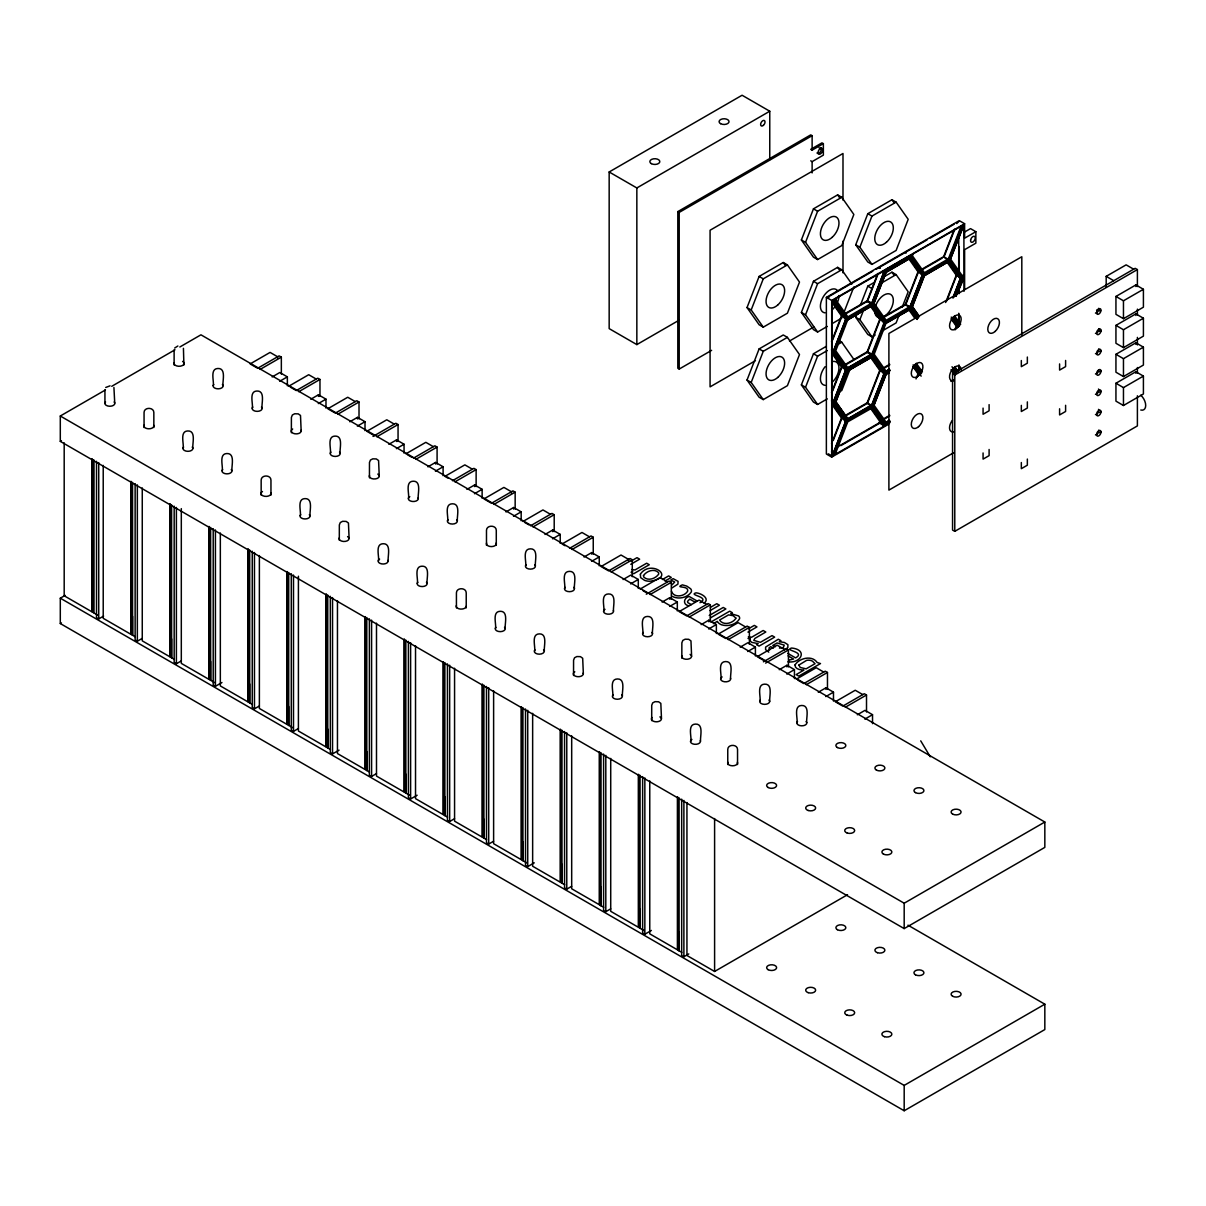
<?xml version="1.0" encoding="UTF-8"?>
<svg xmlns="http://www.w3.org/2000/svg" width="1206" height="1206" viewBox="0 0 1206 1206"><rect width="100%" height="100%" fill="white"/><g stroke="black" fill="none" stroke-linecap="round" stroke-linejoin="round"><path stroke-width="1.5" d="M93.721 459.923L93.721 612.829L97.731 615.15M132.554 616.326L132.554 635.245L132.554 482.325M171.599 638.863L171.599 657.798L171.599 504.877M210.628 661.401L210.628 680.335L210.628 527.414M249.672 683.938L249.672 702.872L249.672 549.951M288.716 706.475L288.716 725.409L288.716 572.488M327.746 729.012L327.746 747.946L327.746 595.025M366.79 751.564L366.79 770.483L366.79 617.562M405.834 774.101L405.834 793.02L405.834 640.1M444.863 796.638L444.863 815.558L444.863 662.637M483.908 819.175L483.908 838.095L483.908 685.174M522.937 841.713L522.937 860.632L522.937 707.711M561.981 864.25L561.981 883.184L561.981 730.263M601.025 886.787L601.025 905.721L601.025 752.8M640.054 909.324L640.054 928.258L640.054 775.337M679.099 931.861L679.099 950.795L679.099 797.875M174.674 348.037L177.87 345.986M747.027 307.575L759.117 276.445L783.267 262.501L787.412 264.898L799.503 282.083L787.412 313.198L763.262 327.158L759.117 324.746L747.027 307.575L751.187 309.972L763.262 327.158M751.187 309.972L763.262 278.842L787.412 264.898M747.027 380.041L759.117 348.911L783.267 334.966L787.412 337.363L799.503 354.549L787.412 385.664L763.262 399.608L759.117 397.211L747.027 380.041L751.187 382.438L763.262 399.608M801.387 239.964L813.462 208.834L837.612 194.89L841.773 197.287L853.848 214.472L841.773 245.602L817.608 259.546L813.462 257.149L801.387 239.964L805.533 242.361L817.608 259.546M751.187 382.438L763.262 351.308L787.412 337.363M805.533 242.361L817.608 211.231L841.773 197.287M827.271 326.434L817.608 332.012L813.462 329.6L801.387 312.429L813.462 281.3L837.612 267.355L841.773 269.752L851.828 284.073M817.608 332.012L805.533 314.826L817.608 283.696L841.773 269.752M828.884 297.4L829.291 296.329M827.271 398.885L817.608 404.462L813.462 402.065L801.387 384.895L813.462 353.765L826.336 346.318M855.732 244.818L867.807 213.688L891.958 199.744L896.118 202.141L908.193 219.326L896.118 250.456L871.953 264.4L867.807 262.004L855.732 244.818L859.878 247.215L871.953 264.4M835.743 299.736L836.316 298.259L883.289 271.32L883.862 272.149L871.878 303.053L847.893 316.892L835.743 299.736L836.482 298.349M817.608 404.462L805.533 387.292L817.608 356.162L827.271 350.584M859.878 247.215L871.953 216.085L896.118 202.141M831.537 341.569L841.471 315.972L832.034 302.525M832.698 339.896L841.969 316.002M843.778 312.867L853.848 286.938M832.276 351.413L833.632 350.629L845.632 319.726L833.467 302.585L832.11 303.369L833.467 302.585M834.07 351.383L846.657 318.957L834.055 301.048L832.11 302.178L832.11 352.514L834.07 351.383L831.477 349.891M847.743 319.846L835.758 350.735L847.908 367.89L871.893 354.051L883.877 323.148L871.727 305.992L847.743 319.846L871.727 305.992M875.179 334.997L871.953 336.866L867.807 334.469L855.732 317.284L857.074 313.816M860.421 305.178L867.807 286.154L874.244 282.43M831.537 392.568L841.487 366.956L832.034 353.524M871.953 336.866L859.878 319.68L863.24 311.027M866.586 302.389L877.742 273.506M832.698 390.91L841.969 367.001M868.305 299.148L877.576 275.239M833.467 401.538L845.451 370.649L833.632 401.643L832.11 402.337L833.632 401.643M834.07 402.397L846.657 369.956L834.07 352.046L832.11 353.177L832.11 403.528L834.07 402.397L831.477 400.905M847.155 369.338L872.33 354.805L884.918 322.364L872.33 304.455L847.155 318.987L834.567 351.428L847.155 369.338L847.743 367.8L871.893 354.051M847.908 418.904L835.758 401.749L847.743 370.845L871.893 357.097L847.908 370.951L835.924 401.839L847.908 418.904L871.893 405.05L883.877 374.161L871.727 357.006M874.018 303.143L886.003 272.255L909.987 258.401L886.169 272.345L874.018 303.143L886.169 320.299L910.153 306.46L922.138 275.556L909.987 258.401M850.486 368.041L841.773 390.518L838.547 392.387M831.552 443.582L841.487 417.985L832.034 404.538M845.12 364.529L867.144 351.82L879.732 319.364L870.295 305.932M905.887 253.26L906.46 251.783L927.082 239.873M833.376 440.205L841.984 418M879.566 321.128L867.642 351.866L871.516 354.097M833.482 452.536L845.466 421.648L833.482 404.583L832.11 405.382L833.648 404.688L845.647 421.738L833.648 452.642L832.11 453.335L833.648 452.642M834.085 453.396L846.672 420.969L834.07 403.06L832.11 404.191L832.11 454.541L834.085 453.396L831.492 451.903M883.32 426.638L836.512 453.667L834.582 453.441L847.17 421L872.33 406.467L884.918 424.391L883.32 426.638L883.727 425.055L871.742 408.005L883.727 425.055M959.795 227.15L960.383 227.979L948.383 258.868L924.414 272.722L912.264 255.566L912.836 254.074L960.835 226.366L961.408 227.18L948.821 259.637L923.645 274.169L911.058 256.26L912.836 254.074M871.908 408.095L847.758 421.844L835.773 452.747L836.512 453.667M870.174 356.569L874.184 354.247L886.003 323.253L909.987 309.414L917.148 319.454M913.002 254.18L912.264 255.566M899.465 314.269L896.118 322.906L881.616 331.288M902.148 307.349L908.193 291.792L896.118 274.606L891.958 272.209L883.908 276.852M845.12 415.542L867.144 402.819L879.732 370.378L870.295 356.946M883.38 316.937L905.405 304.229L917.992 271.802L908.54 258.355M867.642 402.864L880.229 370.423M905.902 304.274L918.49 271.817M847.743 418.799L871.727 404.96L883.877 374.161M872.33 355.453L847.155 370.001L834.567 402.442L847.155 420.351L872.33 405.819L884.918 373.363L872.33 355.453L867.144 352.469L845.12 365.192M910.575 307.213L923.163 274.787L910.575 256.878L885.4 271.395L872.812 303.837L885.4 321.746L910.575 307.213L905.405 304.229M889.365 420.472L886.169 422.311L874.018 405.171L886.003 374.267L889.199 372.413M919.258 316.515L912.279 306.565L924.263 275.661L948.233 261.823L924.429 275.767L912.445 306.656L919.424 316.605M889.365 372.518L886.169 374.357L874.018 405.171M921.61 269.36L943.65 256.637L954.248 229.321M837.914 446.687L879.174 422.869L879.747 421.391L870.31 407.945M880.244 421.422L879.837 422.492L883.712 424.723M944.132 256.682L954.745 229.366M963.88 227.286L963.88 226.08L961.906 227.225L949.318 259.667L961.906 277.576L963.88 276.445L963.88 275.239L962.509 276.038L950.509 258.989L962.509 228.085L963.88 227.286L964.046 291.294M964.046 227.376L962.674 228.175L950.509 258.989M916.017 378.925L918.007 373.8L912.746 366.338M945.64 302.525L956.237 275.209L946.8 261.762M917.178 377.252L918.505 373.83M946.8 300.852L956.735 275.239M952.906 297.761L960.232 278.872L953.072 297.852M954.142 296.978L961.423 278.209L948.821 260.285L923.66 274.817L911.073 307.259L918.414 317.706M955.288 295.304L961.921 278.224L963.88 277.094L955.861 296.254M956.026 296.344L963.88 278.3M954.926 329.615L956.252 326.208L951.006 318.746M955.423 329.645L956.75 326.223M105.736 387.458L110.063 385.83M704.168 603.211C710.394 598.206 700.822 593.171 696.058 592.839C687.631 595.236 710.771 596.759 699.993 602.699M672.089 584.835L674.727 582.001L670.762 580.026L673.129 578.654L678.074 581.352L677.923 584.141L671.621 588.121M179.845 346.996L200.95 334.816L1044.833 822.025L1044.833 847.381L904.183 928.59L60.3 441.381L60.3 416.01L105.45 389.945M111.736 386.312L174.976 349.8M60.3 441.381L61.431 440.733M260.149 369.398L281.345 357.157L281.345 374.116M678.978 320.268L636.843 344.599L609.166 328.62L609.166 171.976L742.082 95.244L769.76 111.223L769.76 159.705M272.164 376.935L279.822 372.503L287.36 376.86L287.36 385.799M279.686 381.277L287.36 376.86M288.762 386.221L308.706 374.719L316.228 379.061M609.166 171.976L636.843 187.955L769.76 111.223M298.771 391.694L319.967 379.453L319.967 396.412M310.786 399.231L318.444 394.799L325.982 399.156L325.982 408.11M318.309 403.573L325.982 399.156M711.615 350.343L679.204 369.051L677.817 368.252L677.817 211.608L810.733 134.876L812.12 135.675L812.12 150.147L823.366 143.65L823.366 155.122L812.12 161.619L810.733 160.82M677.817 211.608L679.204 212.407L812.12 135.675M337.816 414.231L359.011 402.005L359.011 418.949M349.815 421.768L357.489 417.351L365.011 421.693L365.011 430.648M357.353 426.125L365.011 421.693M907.982 925.183L1044.833 1004.191L1044.833 1029.562L904.183 1110.756L60.3 623.547L60.3 598.191L65.169 595.372M373.001 436.436L395.839 423.261L398.055 424.542L398.055 441.486M376.845 436.768L398.055 424.542M60.3 623.547L61.431 622.899M388.86 444.305L396.533 439.889L404.055 444.23L404.055 453.185M96.51 461.325L96.51 617.638L98.726 618.919L103.61 616.085M396.382 448.662L404.055 444.23M405.879 453.833L425.824 442.331L433.346 446.672M413.417 458.19L434.869 445.798L437.085 447.079L437.085 464.024M415.889 459.32L437.085 447.079M427.904 466.843L435.562 462.426L443.099 466.767L443.099 475.722M135.132 483.621L135.132 639.934L137.348 641.215L142.233 638.396M435.426 471.199L443.099 466.767M452.446 480.727L473.913 468.335L476.129 469.616L476.129 486.561M454.933 481.857L476.129 469.616M466.933 489.38L474.606 484.963L482.129 489.304L482.129 498.259M174.177 506.158L174.177 662.471L176.393 663.752L181.277 660.933M474.471 493.736L482.129 489.304M888.641 424.226L831.703 457.104L826.366 454.014L826.366 297.369L959.267 220.638L964.619 223.713L964.619 238.185L975.865 231.703L975.865 243.175L964.619 249.657L964.619 289.169M829.939 295.952L872.797 271.214M875.963 269.375L879.144 267.551L880.139 268.124M879.807 267.174L905.796 252.16M930.263 238.034L954.067 224.286M958.71 221.618L956.72 223.577M826.366 297.369L831.703 300.46L964.619 223.713M836.316 298.259L834.552 300.43L847.14 318.339L872.33 303.791L884.903 271.365L884.33 270.536L883.124 271.229L883.862 272.149L871.878 303.053M964.091 232.321L970.513 228.612L975.865 231.703M493.963 504.394L515.158 492.154L515.158 509.098M881.616 282.973L896.118 274.606M755.453 360.669L710.078 386.87L710.078 230.24L842.994 153.494L842.994 200.121M789.493 341.027L813.809 326.977M845.105 313.53L867.144 300.807L871.034 303.053M845.12 314.178L867.144 301.455L869.737 302.962M923.208 269.104L942.082 258.19M505.977 511.932L513.635 507.5L521.173 511.841L521.173 520.796M832.11 323.645L841.773 318.052M213.206 528.695L213.206 685.008L215.422 686.289L221.949 682.521M513.5 516.274L521.173 511.841M522.997 521.459L542.941 509.942L550.464 514.299M884.948 316.696L905.405 304.877L909.294 307.123M836.934 345.006L841.773 342.218L853.848 359.403M530.534 525.801L551.986 513.409L554.202 514.691L554.202 531.635M533.007 526.932L554.202 514.691M833.467 353.584L832.11 354.368L833.632 353.69L845.632 370.739M910.153 309.505L886.003 323.253M545.006 534.469L552.68 530.037L560.217 534.379L560.217 543.333M252.25 551.232L252.25 707.545L254.466 708.827L259.35 706.007M552.544 538.811L560.217 534.379M569.564 548.338L591.03 535.946L593.246 537.228L593.246 554.187M881.797 368.855L889.666 364.318M883.38 368.599L889.666 364.966M572.051 549.469L593.246 537.228M889.199 369.368L886.003 371.207L889.365 369.458M890.118 370.031L885.4 372.76L872.812 354.85L885.4 322.409L910.575 307.862L917.932 318.309M890.118 370.679L885.4 373.408L872.812 405.849L885.4 423.758L890.134 421.045M584.051 557.006L591.724 552.574L599.246 556.931L599.246 565.87M291.294 573.77L291.294 730.097L293.495 731.364L298.395 728.545M591.588 561.348L599.246 556.931M846.702 415.286L867.159 403.467L871.034 405.729M1106.188 287.103L1106.188 276.355L1126.133 264.853L1133.655 269.194M1137.394 395.779L1137.394 425.914L954.775 531.349L952.559 530.067L952.559 373.754L1135.178 268.32L1137.394 269.586L1137.394 286.546M611.08 572.006L632.276 559.765L632.276 576.724M631.251 561.001L637.024 557.654L639.647 559.177L630.783 564.302M952.559 373.754L954.775 375.036L1137.394 269.586M883.38 418.964L889.681 415.316M884.963 418.693L889.681 415.964M950.931 381.443L954.097 379.604M840.944 445.587L879.852 423.125M889.199 420.381L886.169 422.311M890.134 421.693L885.008 425.477L889.877 422.658M632.803 571.222L631.07 572.217L633.693 573.724L649.28 564.74L646.657 563.217L635.019 569.941L631.627 569.549M832.276 456.109L834.25 454.149L832.276 456.109L828.266 453.803M623.095 579.543L630.753 575.111L638.291 579.468L638.291 588.407M1115.942 296.45L1135.871 284.933L1143.409 289.289L1143.409 307.183L1123.464 318.701L1115.942 314.344L1115.942 296.45L1123.464 300.791L1143.409 289.289M1096.586 310.213L1098.787 308.947M330.323 596.307L330.323 752.634L332.539 753.901L339.067 750.147M630.617 583.885L638.291 579.468M640.115 589.071L660.044 577.553L667.581 581.91M662.411 579.513L668.652 575.91L671.275 577.433L665.034 581.021M646.28 594.211L669.104 581.036L671.32 582.302L671.32 599.261M1115.942 325.379L1135.871 313.877L1143.409 318.218L1143.409 336.127L1123.464 347.63L1115.942 343.288L1115.942 325.379L1123.464 329.735L1143.409 318.218M650.124 594.543L671.32 582.302M662.124 602.08L669.797 597.648L677.32 602.005L677.32 610.96M369.368 618.844L369.368 775.172L371.584 776.453L376.468 773.619M669.662 606.422L677.32 602.005M1115.942 354.308L1135.871 342.805L1143.409 347.147L1143.409 365.056L1123.464 376.558L1115.942 372.217L1115.942 354.308L1123.464 358.664L1143.409 347.147M953.735 452.687L888.897 490.118L888.897 333.474L1021.814 256.742L1021.814 335.057M689.154 617.08L710.349 604.854L710.349 621.799M710.455 607.357L716.786 603.709L719.409 605.216L710.048 610.613M709.234 615.542L723.253 607.447L725.876 608.955L710.289 617.954M1115.942 383.252L1135.871 371.734L1143.409 376.091L1143.409 393.985L1123.464 405.502L1115.942 401.146L1115.942 383.252L1123.464 387.593L1143.409 376.091M701.168 624.618L708.827 620.186L716.364 624.542L716.364 633.497M711.118 621.919L729.72 611.171L732.344 612.693L730.761 613.613L738.539 615.919A7.07 4.085 0 0 1 739.549 618.753C736.233 624.678 727.896 626.773 721.64 624.829A10.01 5.774 0 0 1 717.389 621.331L713.334 623.668M408.397 641.381L408.397 797.709L410.613 798.99L417.14 795.221M708.691 628.974L716.364 624.542M728.198 639.617L749.393 627.391L749.393 644.336M748.474 628.763L754.338 625.386L756.961 626.909L747.946 632.11M740.213 647.155L747.871 642.738L755.408 647.079L755.408 656.034M447.441 663.933L447.441 820.246L449.657 821.527L454.541 818.693M747.735 651.511L755.408 647.079M763.398 661.823L786.222 648.647L788.438 649.928L788.438 666.873M765.599 663.104L788.438 649.928M779.242 669.692L786.915 665.275L794.437 669.616L794.437 678.571M486.485 686.47L486.485 842.783L488.701 844.064L493.586 841.245M786.779 674.048L794.437 669.616M796.277 679.219L816.206 667.717L823.728 672.059M806.271 684.707L827.467 672.466L827.467 689.41M818.286 692.229L825.944 687.812L833.482 692.154L833.482 701.108M525.515 709.007L525.515 865.32L527.731 866.601L534.258 862.833M825.808 696.586L833.482 692.154M845.316 707.244L866.511 695.003L866.511 711.947M857.315 714.781L864.988 710.349L872.526 714.691L872.526 723.645M564.559 731.545L564.559 887.857L566.775 889.139L571.659 886.32M864.853 719.123L872.526 714.691M603.603 754.082L603.603 910.394L605.804 911.676L610.703 908.857M642.632 776.619L642.632 932.931L644.848 934.213L651.376 930.459M681.676 799.156L681.676 955.484L683.892 956.75L688.777 953.931M686.938 802.563L686.938 955.484L714.6 971.463L847.517 894.716M60.3 416.01L904.183 903.219L1044.833 822.025M60.3 598.191L904.183 1085.4L1044.833 1004.191M784.548 649.778L787.835 647.652L787.91 644.682L784.428 642.481L779.287 641.713L780.945 640.748L778.337 639.24L765.614 647.064L765.599 649.627L768.75 652.145M820.397 148.564L821 148.308A3.286 1.899 -60 0 1 822.688 150.388A3.286 1.899 -60 0 1 820.186 154.051A3.286 1.899 -60 0 1 818.06 152.589L818.15 151.85A3.286 1.899 -60 0 1 820.397 148.564L819.01 147.765M1099.465 310.952L1100.596 310.741M1099.465 331.258L1100.596 331.032M1099.465 351.549L1100.596 351.338M1099.465 371.855L1100.596 371.644M1099.465 392.161L1100.596 391.935M1099.465 412.452L1100.596 412.241M1099.465 432.758L1100.596 432.547M789.191 660.089L793.563 659.034L788.076 655.868M748.022 638.471L750.358 638.471L749.921 640.612L751.745 642.376L758.167 643.597L756.448 644.592L759.071 646.115L774.659 637.115L772.036 635.607L760.398 642.316L753.78 640.371L754.896 638.411L765.81 632.004L763.187 630.497L751.64 637.22L748.293 636.934M1100.731 330.384L1098.787 329.193L1101.003 330.519A3.121 1.809 -60 0 1 1099.088 334.168A3.121 1.809 -60 0 1 1096.661 333.7L1096.586 333.203A3.121 1.809 -60 0 1 1098.5 329.434A3.121 1.809 -60 0 1 1100.927 329.901L1098.892 329.298M787.94 661.823C800.965 663.707 808.201 649.687 791.649 648.029C783.207 650.426 806.362 651.933 795.583 657.888L787.865 653.426M779.453 648.104L783.342 647.547L784.202 645.12L777.101 642.964L772.775 645.466L775.383 646.687M691.355 604.658L687.797 602.608L687.51 601.417L689.742 599.096L695.244 602.276M671.923 596.216C678.119 599.668 687.073 597.98 691.189 592.146A8.532 4.93 0 0 0 690.661 588.799L686.742 586.086L682.385 584.865C674.832 588 686.32 585.89 687.495 589.463L687.752 590.955C684.797 596.653 673.551 598.297 671.456 591.166M688.626 605.774C682.43 604.598 683.757 597.648 689.199 596.457L696.902 600.92M773.483 648.014L770.694 646.672L768.976 647.984L769.684 649.883M1098.53 330.338L1100.792 331.514M918.007 373.8L919.032 374.403M1106.188 276.355L1113.726 280.697M823.366 143.65L821.979 142.851L810.733 149.348L812.12 150.147M943.65 256.637L948.821 259.637M867.807 213.688L871.953 216.085M960.006 274.199L963.88 276.445M960.006 274.847L963.88 277.094M956.237 275.209L960.127 277.455M813.462 208.834L817.608 211.231M917.992 271.802L921.866 274.033M922.138 275.556L910.153 306.46M867.807 286.154L871.953 288.551M867.642 300.852L871.516 303.098M880.229 318.761L882.822 320.253M813.462 281.3L817.608 283.696M879.732 319.364L884.918 322.364M855.732 317.284L859.878 319.68M841.471 315.972L846.657 318.957M845.632 319.726L833.632 350.629M759.117 276.445L763.262 278.842M874.184 354.247L886.169 371.312M801.387 312.429L805.533 314.826M867.144 351.82L872.33 354.805L871.727 353.946M838.999 340.62L841.773 342.218M882.822 371.267L880.229 369.775L871.832 357.835M879.732 370.378L883.621 372.624M841.487 366.956L845.361 369.202M813.462 353.765L817.608 356.162M867.144 402.819L872.33 405.819M759.117 348.911L763.262 351.308M880.229 420.773L882.822 422.266M879.747 421.391L884.918 424.391M879.174 422.869L884.345 425.854M801.387 384.895L805.533 387.292M841.487 417.985L845.376 420.216M831.989 451.949L834.582 453.441M281.345 357.157L279.129 355.876L257.677 368.267L250.139 363.926L270.084 352.408L277.606 356.765L277.606 358.363M319.967 379.453L317.751 378.187L296.299 390.563L290.269 387.096M359.011 402.005L356.795 400.724L335.343 413.115L327.806 408.759L347.735 397.256L355.273 401.598M515.158 492.154L512.942 490.872L491.49 503.264L483.968 498.922L503.897 487.405L511.419 491.747L511.419 493.36M632.276 559.765L630.06 558.484L608.608 570.875L601.07 566.534L621.015 555.016L628.537 559.373L628.537 560.971M710.349 604.854L708.148 603.573L686.681 615.949L679.159 611.608L699.088 600.106L706.626 604.447M749.393 627.391L747.177 626.11L725.726 638.502L718.188 634.145L738.132 622.643L745.655 626.984M827.467 672.466L825.251 671.184L803.799 683.576L797.769 680.094M866.511 695.003L864.295 693.721L842.843 706.113L835.306 701.756L855.235 690.254L862.772 694.596M394.317 424.135L386.779 419.794L366.85 431.296L374.373 435.652M472.39 469.209L464.853 464.868L444.924 476.37L447.939 478.119M589.508 536.836L581.97 532.479L562.041 543.996L565.056 545.73M784.699 649.521L777.161 645.18L757.232 656.682L764.755 661.039M407.387 454.707L411.909 457.315M524.504 522.319L529.027 524.927M643.13 590.804L646.145 592.553M135.223 636.798L131.168 634.446L131.168 481.541M174.267 659.335L170.212 656.999L170.212 504.078M214.638 682.641L209.256 679.536L209.256 526.615M252.34 704.41L248.285 702.073L248.285 549.152M292.726 727.715L287.329 724.61L287.329 571.689M330.429 749.484L326.374 747.147L326.374 594.226M369.458 772.021L365.403 769.684L365.403 616.779M409.829 795.342L404.447 792.221L404.447 639.316M447.532 817.11L443.476 814.759L443.476 661.853M486.576 839.647L482.521 837.296L482.521 684.39M526.947 862.953L521.565 859.833L521.565 706.927M564.649 884.722L560.594 882.385L560.594 729.464M603.693 907.259L599.638 904.922L599.638 752.001M644.064 930.565L638.683 927.459L638.683 774.538M681.767 952.333L677.712 949.996L677.712 797.076M944.946 258.039L947.539 259.546M948.233 261.823L960.398 278.978M951.474 267.129L955.68 273.099M891.958 199.744L893.978 202.608M954.519 315.671L960.685 324.293M953.524 316.635L959.81 325.59M953.042 317.253L959.328 326.208M951.233 317.088L958.393 327.143M910.078 259.23L912.173 262.215M915.324 266.692L918.475 271.169M952.544 319.62L955.695 324.097M837.612 194.89L839.632 197.754M891.958 272.209L893.978 275.074M957.7 371.011L954.7 366.745L958.529 372.337M953.539 367.634L956.675 372.111M952.001 366.76L956.192 372.729M952.408 369.609L955.408 373.875M909.987 309.414L916.982 319.364M952.243 369.518L955.242 373.785M909.038 308.751L911.148 311.736M952.559 370.619L954.655 373.604M879.144 267.551L879.732 268.38M908.555 309.354L914.841 318.309M951.021 369.745L954.172 374.222M916.274 363.262L922.424 371.885M915.264 364.227L921.565 373.182M914.781 364.845L921.082 373.8M913.153 364.785L921.143 376.151M871.832 306.821L876.038 312.791M915.339 368.704L918.49 373.182M837.612 267.355L839.632 270.219M834.612 304.907L840.914 313.861M783.267 262.501L785.272 265.365M834.627 355.906L839.873 363.368M871.832 408.834L877.079 416.296M832.532 403.92L839.873 414.367M920.721 740.846L930.263 756.78M113.922 387.458L114.736 403.075M183.433 348.323L183.9 365.011M1137.394 309.143L1137.394 314.796M1137.394 337.394L1137.394 344.931M1137.394 367.529L1137.394 373.182M1135.871 284.933L1135.871 286.531M1135.871 313.877L1135.871 315.475M1135.871 342.805L1135.871 344.403M1135.871 371.734L1135.871 373.332M1123.464 300.791L1123.464 318.701M1123.464 329.735L1123.464 347.63M1123.464 358.664L1123.464 376.558M1123.464 387.593L1123.464 405.502M1098.787 369.805L1098.787 369.85A3.121 1.809 -60 0 1 1095.47 373.966M1065.607 360.458L1065.607 366.609L1059.592 370.091L1059.592 363.926M1065.607 405.306L1065.607 411.457L1059.592 414.939L1059.592 408.789M1027.346 357.036L1027.346 363.187L1021.331 366.669L1021.331 360.519M1027.346 401.884L1027.346 408.05L1021.331 411.517L1021.331 405.367M1027.346 459.049L1027.346 465.199L1021.331 468.682L1021.331 462.531M989.101 404.628L989.101 410.779L983.071 414.261L983.071 408.11M989.101 449.476L989.101 455.642L983.071 459.109L983.071 452.959M959.267 246.582L959.267 271.033M959.267 289.847L959.267 293.601M959.267 314.299L959.267 321.821M959.267 365.267L959.267 370.423M958.71 236.15L958.71 271.591M958.71 287.164L958.71 292.757M958.71 313.274L958.71 322.59M958.71 365.147L958.71 370.302M954.775 375.036L954.775 531.349M904.183 903.219L904.183 928.59M904.183 1085.4L904.183 1110.756M842.994 241.14L842.994 272.842M831.703 300.46L831.703 457.104M825.944 687.812L825.944 689.41M812.12 161.619L812.12 172.91M806.724 722.711C805.97 718.535 810.281 705.088 801.598 705.48C793.277 705.706 798.055 718.595 796.925 722.711M786.915 665.275L786.915 666.873M769.775 701.379C769.021 697.189 773.317 683.757 764.649 684.149C756.328 684.36 761.107 697.264 759.976 701.379M737.544 764.529L737.544 749.499C737.544 744.012 727.761 743.996 727.761 749.499L727.761 764.529M730.655 678.797C729.901 674.606 734.213 661.174 725.53 661.566C717.208 661.793 722.002 674.682 720.871 678.797M714.6 818.542L714.6 971.463M708.827 620.186L708.827 621.783M700.596 741.313C699.842 737.122 704.153 723.69 695.47 724.082C687.149 724.309 691.927 737.198 690.812 741.313M691.611 656.26L690.963 640.899L688.716 639.301L685.159 639.195L682.822 640.401L681.857 642.843L681.827 658.144M683.892 800.437L683.892 956.75M679.204 212.407L679.204 369.051M677.44 796.925L677.44 949.831L649.763 933.851L649.763 780.945M669.797 597.648L669.797 599.246M661.491 718.731L660.828 703.369L658.582 701.771L655.024 701.666L652.687 702.887L651.722 705.314L651.692 720.615M652.506 633.678C651.753 629.487 656.064 616.055 647.381 616.447C639.059 616.673 643.853 629.562 642.723 633.678M644.848 777.9L644.848 934.213M638.396 774.388L638.396 927.293L610.718 911.314L610.718 758.408M636.843 187.955L636.843 344.599M622.447 696.194C621.693 692.018 626.004 678.571 617.321 678.963C609 679.189 613.779 692.078 612.663 696.194M613.537 611.186C612.784 606.995 617.095 593.563 608.412 593.955C600.106 594.166 604.884 607.07 603.754 611.186M605.804 755.363L605.804 911.676M599.367 751.851L599.367 904.756L571.689 888.777L571.689 735.871M591.724 552.574L591.724 554.172M583.342 673.611L582.679 658.25L580.433 656.652L576.875 656.546L574.538 657.767L573.574 660.195L573.543 675.496M574.433 588.603C573.679 584.413 577.991 570.981 569.307 571.373C560.986 571.584 565.765 584.488 564.649 588.603M566.775 732.826L566.775 889.139M560.323 729.298L560.323 882.219L532.645 866.24L532.645 713.334M552.68 530.037L552.68 531.635M544.373 651.119C543.62 646.929 547.931 633.497 539.248 633.889C530.926 634.1 535.705 647.004 534.575 651.119M535.389 566.066C534.635 561.875 538.946 548.444 530.263 548.836C521.957 549.047 526.736 561.951 525.605 566.066M527.731 710.289L527.731 866.601M521.278 706.761L521.278 859.682L493.616 843.703L493.616 690.797M513.635 507.5L513.635 509.098M505.254 628.537C504.5 624.346 508.811 610.914 500.128 611.306C491.822 611.532 496.601 624.422 495.47 628.537M496.284 545.368L496.284 530.339C496.284 524.836 486.485 524.836 486.485 530.339L486.485 545.368M488.701 687.752L488.701 844.064M482.249 684.224L482.249 837.145L454.572 821.165L454.572 668.245M474.606 484.963L474.606 486.561M466.225 607.884L466.225 592.855C466.225 587.352 456.426 587.352 456.426 592.855L456.426 607.884M457.391 521.022C456.637 516.846 460.948 503.399 452.265 503.791C443.944 504.018 448.722 516.907 447.592 521.022M449.657 665.199L449.657 821.527M443.205 661.687L443.205 814.608L415.527 798.628L415.527 645.707M435.562 462.426L435.562 464.024M427.105 583.418C426.351 579.227 430.663 565.795 421.979 566.187C413.673 566.413 418.452 579.302 417.321 583.418M418.271 498.455C417.517 494.264 421.829 480.817 413.145 481.209C404.839 481.435 409.618 494.324 408.487 498.455M410.613 642.662L410.613 798.99M404.161 639.15L404.161 792.071L376.498 776.091L376.498 623.17M396.533 439.889L396.533 441.486M388.211 560.971C387.458 556.78 391.769 543.333 383.086 543.725C374.78 543.951 379.558 556.855 378.428 560.971M379.242 475.903L378.578 460.541L376.332 458.943L372.775 458.838L370.438 460.059L369.473 462.486L369.443 477.787M371.584 620.125L371.584 776.453M365.132 616.613L365.132 769.518L337.454 753.554L337.454 600.633M357.489 417.351L357.489 418.949M349.107 538.389L348.444 523.027L346.197 521.429L342.64 521.309L340.303 522.53L339.338 524.957L339.308 540.258M340.122 453.335C339.368 449.145 343.68 435.698 334.997 436.09C326.69 436.316 331.469 449.22 330.338 453.335M332.539 597.588L332.539 753.901M326.087 594.076L326.087 746.981L298.41 731.017L298.41 576.227M318.444 394.799L318.444 396.397M310.063 515.851C309.309 511.661 313.62 498.214 304.937 498.606C296.631 498.832 301.41 511.736 300.279 515.851M301.153 430.828L300.505 415.467L298.259 413.869L294.701 413.764L292.365 414.985L291.4 417.412L291.37 432.713M293.495 575.051L293.495 731.364M287.058 571.538L287.058 724.444L259.38 708.465L259.38 555.559M270.958 495.138L270.958 480.124C270.958 474.621 261.159 474.621 261.159 480.124L261.159 495.138M262.049 408.246C261.295 404.07 265.606 390.623 256.923 391.015C248.602 391.241 253.396 404.131 252.265 408.246M254.466 552.514L254.466 708.827M248.014 549.001L248.014 701.907L220.336 685.928L220.336 533.022M231.989 470.762C231.235 466.586 235.547 453.139 226.864 453.531C218.542 453.757 223.321 466.647 222.206 470.762M223.004 385.709C222.266 381.533 226.562 368.086 217.894 368.478C209.573 368.704 214.351 381.593 213.221 385.709M215.422 529.977L215.422 686.289M208.97 526.449L208.97 679.37L181.307 663.39L181.307 508.615M192.885 448.195C192.131 444.004 196.442 430.557 187.759 430.949C179.438 431.175 184.217 444.064 183.086 448.195M176.393 507.44L176.393 663.752M174.116 349.981L174.116 365.011M169.94 503.912L169.94 656.833L142.263 640.853L142.263 487.948M153.84 427.527L153.84 412.497C153.84 407.01 144.042 406.995 144.057 412.497L144.057 427.527M137.348 484.902L137.348 641.215M130.896 481.375L130.896 634.296L103.219 618.316L103.219 465.395M104.937 389.915L104.937 403.075M98.726 462.591L98.726 618.919M93.525 459.788L93.525 612.708L92.138 611.909L92.138 459.004M91.852 458.838L91.852 611.759L64.189 595.779L64.189 442.858M953.84 380.779A8.216 4.749 -60 0 1 949.619 375.563A8.216 4.749 -60 0 1 955.861 366.443A8.216 4.749 -60 0 1 961.167 370.076M953.84 431.793A8.216 4.749 -60 0 1 949.589 428.643A8.216 4.749 -60 0 1 952.438 420.306M1098.711 308.329A3.121 1.809 -60 0 1 1097.927 311.465A3.121 1.809 -60 0 1 1095.47 313.063M1098.711 328.635A3.121 1.809 -60 0 1 1097.927 331.771A3.121 1.809 -60 0 1 1095.47 333.369M1098.711 348.926A3.121 1.809 -60 0 1 1097.927 352.077A3.121 1.809 -60 0 1 1095.47 353.675M1098.711 430.135A3.121 1.809 -60 0 1 1097.927 433.271A3.121 1.809 -60 0 1 1095.47 434.884M1098.5 389.041A3.121 1.809 -60 0 1 1098.138 392.327A3.121 1.809 -60 0 1 1095.47 394.272M1098.5 409.347A3.121 1.809 -60 0 1 1098.138 412.633A3.121 1.809 -60 0 1 1095.47 414.578M1140.77 395.191A9.392 5.427 60 0 1 1145.7 405.457A9.392 5.427 60 0 1 1140.77 410.025M875.993 305.012A13.13 7.583 -60 0 1 892.078 295.726A13.13 7.583 -60 0 1 884.043 316.454M879.4 317.691A13.13 7.583 -60 0 1 874.757 311.088M832.095 361.604A13.13 7.583 -60 0 1 838.969 367.981A13.13 7.583 -60 0 1 832.095 382.317M825.055 385.302A13.13 7.583 -60 0 1 825.055 366.745M825.055 312.836A13.13 7.583 -60 0 1 823.125 297.083A13.13 7.583 -60 0 1 837.733 290.872M838.969 295.515A13.13 7.583 -60 0 1 837.733 301.59M834.326 307.485A13.13 7.583 -60 0 1 832.095 309.852M820.653 147.599A3.286 1.899 -60 0 1 820.427 151.76A3.286 1.899 -60 0 1 816.99 152.966M114.148 401.945A4.975 2.864 0 0 1 109.836 406.256A4.975 2.864 0 0 1 105.54 401.945M182.588 361.378A4.975 2.864 0 0 1 180.372 366.187A4.975 2.864 0 0 1 174.282 362.674M153.69 425.175A4.975 2.864 0 0 1 148.881 428.793A4.975 2.864 0 0 1 144.072 425.175M222.417 384.518A4.975 2.864 0 0 1 218.12 388.829A4.975 2.864 0 0 1 213.809 384.518M192.221 447.034A4.975 2.864 0 0 1 187.925 451.33A4.975 2.864 0 0 1 183.614 447.034M261.461 407.055A4.975 2.864 0 0 1 257.149 411.367A4.975 2.864 0 0 1 252.853 407.055M231.266 469.571A4.975 2.864 0 0 1 226.954 473.868A4.975 2.864 0 0 1 222.658 469.571M301.003 430.286A4.975 2.864 0 0 1 294.912 433.798A4.975 2.864 0 0 1 292.681 429.004M270.807 492.802A4.975 2.864 0 0 1 264.717 496.314A4.975 2.864 0 0 1 262.486 491.505M339.534 452.129A4.975 2.864 0 0 1 335.238 456.441A4.975 2.864 0 0 1 330.926 452.129M309.339 514.645A4.975 2.864 0 0 1 305.043 518.957A4.975 2.864 0 0 1 300.731 514.645M377.795 474.079A4.975 2.864 0 0 1 375.563 478.888A4.975 2.864 0 0 1 369.473 475.36M387.91 560.413A4.975 2.864 0 0 1 381.82 563.926A4.975 2.864 0 0 1 379.604 559.132M456.652 519.756A4.975 2.864 0 0 1 452.356 524.052A4.975 2.864 0 0 1 448.044 519.756M347.584 536.595A4.975 2.864 0 0 1 345.368 541.388A4.975 2.864 0 0 1 339.278 537.876M418.12 497.897A4.975 2.864 0 0 1 412.03 501.425A4.975 2.864 0 0 1 409.799 496.616M426.457 582.257A4.975 2.864 0 0 1 422.145 586.568A4.975 2.864 0 0 1 417.849 582.257M496.194 542.986A4.975 2.864 0 0 1 491.385 546.589A4.975 2.864 0 0 1 486.591 542.986M466.164 606.241A4.975 2.864 0 0 1 460.541 609.075A4.975 2.864 0 0 1 456.381 605.487M534.725 564.83A4.975 2.864 0 0 1 530.429 569.126A4.975 2.864 0 0 1 526.118 564.83M504.53 627.331A4.975 2.864 0 0 1 500.234 631.643A4.975 2.864 0 0 1 495.922 627.331M573.77 587.367A4.975 2.864 0 0 1 569.458 591.679A4.975 2.864 0 0 1 565.162 587.367M543.574 649.883A4.975 2.864 0 0 1 539.263 654.18A4.975 2.864 0 0 1 534.967 649.883M613.311 610.598A4.975 2.864 0 0 1 607.221 614.11A4.975 2.864 0 0 1 604.99 609.316M583.116 673.114A4.975 2.864 0 0 1 577.026 676.626A4.975 2.864 0 0 1 574.795 671.817M651.843 632.441A4.975 2.864 0 0 1 647.547 636.753A4.975 2.864 0 0 1 643.235 632.441M621.648 694.957A4.975 2.864 0 0 1 617.351 699.254A4.975 2.864 0 0 1 613.04 694.957M690.103 654.391A4.975 2.864 0 0 1 687.872 659.185A4.975 2.864 0 0 1 681.782 655.672M659.893 716.892A4.975 2.864 0 0 1 660.195 720.781A4.975 2.864 0 0 1 653.531 721.278A4.975 2.864 0 0 1 652.084 717.495M730.429 678.209A4.975 2.864 0 0 1 724.339 681.737A4.975 2.864 0 0 1 722.108 676.928M700.219 740.725A4.975 2.864 0 0 1 694.128 744.238A4.975 2.864 0 0 1 691.912 739.444M768.961 700.053A4.975 2.864 0 0 1 764.664 704.364A4.975 2.864 0 0 1 760.353 700.053M737.394 762.177A4.975 2.864 0 0 1 732.585 765.795A4.975 2.864 0 0 1 727.791 762.177M806.136 721.52A4.975 2.864 0 0 1 801.824 725.831A4.975 2.864 0 0 1 797.513 721.52M1101.018 350.69L1101.003 350.825A3.121 1.809 -60 0 1 1099.088 354.458A3.121 1.809 -60 0 1 1096.661 353.991L1096.586 353.373A3.121 1.809 -60 0 1 1098.5 349.74A3.121 1.809 -60 0 1 1100.927 350.207L1101.018 350.69M1101.018 370.996L1101.003 371.131A3.121 1.809 -60 0 1 1099.088 374.764A3.121 1.809 -60 0 1 1096.661 374.297L1096.586 373.679A3.121 1.809 -60 0 1 1098.5 370.031A3.121 1.809 -60 0 1 1100.927 370.513L1101.018 370.996M1101.018 391.287L1101.003 391.422A3.121 1.809 -60 0 1 1099.088 395.071A3.121 1.809 -60 0 1 1096.661 394.603L1096.586 394.106A3.121 1.809 -60 0 1 1098.5 390.337A3.121 1.809 -60 0 1 1100.927 390.804L1101.018 391.287M1101.018 411.593L1101.003 411.728A3.121 1.809 -60 0 1 1099.088 415.361A3.121 1.809 -60 0 1 1096.661 414.894L1096.586 414.412A3.121 1.809 -60 0 1 1098.5 410.643A3.121 1.809 -60 0 1 1100.927 411.11L1101.018 411.593M1101.018 431.899L1101.003 432.034A3.121 1.809 -60 0 1 1099.088 435.668A3.121 1.809 -60 0 1 1096.661 435.2L1096.586 434.582A3.121 1.809 -60 0 1 1098.5 430.934A3.121 1.809 -60 0 1 1100.927 431.416L1101.018 431.899M643.491 575.579L643.733 576.981C647.999 581.428 655.763 578.579 658.732 574.056L658.536 572.624C654.255 568.162 646.491 571.071 643.491 575.579M795.025 664.928C794.633 669.3 800.784 669.948 803.905 670.114L796.156 674.591L798.779 676.114L820.487 663.571L817.14 662.486C812.151 654.903 799.186 658.084 795.025 664.928M970.649 239.904L970.559 240.642A3.286 1.899 -60 0 0 972.684 242.089A3.286 1.899 -60 0 0 975.187 238.441A3.286 1.899 -60 0 0 973.498 236.346L972.895 236.602A3.286 1.899 -60 0 0 970.649 239.904M735.826 618.03L735.69 618.693C732.178 623.487 723.344 625.854 719.575 620.065L728.56 614.879L733.173 615.693L735.826 618.03M798.9 665.049L800.181 667.461L806.121 668.848L815.045 663.692L812.482 661.19A5.397 3.121 0 0 0 806.603 660.36L798.9 665.049M640.371 574.222L640.597 577.599L644.532 580.327A8.789 5.065 0 0 0 650.124 581.217C676.943 577.357 650.351 558.875 640.371 574.222M834.462 299.329L832.11 301.515L834.462 299.329M910.982 255.144L884.978 270.159L910.982 255.144M963.88 224.602L961.906 226.577L963.88 224.602M1096.646 313.304L1096.586 312.776A3.121 1.809 -60 0 1 1099.736 308.646A3.121 1.809 -60 0 1 1100.219 312.64A3.121 1.809 -60 0 1 1096.661 313.394L1096.661 313.394M956.855 328.032A8.216 4.749 -60 0 0 959.463 315.294A8.216 4.749 -60 0 0 949.74 323.932A8.216 4.749 -60 0 0 956.855 328.032M995.116 331.454A8.216 4.749 -60 0 0 997.724 318.716A8.216 4.749 -60 0 0 987.985 327.339A8.216 4.749 -60 0 0 995.116 331.454M918.595 426.638A8.216 4.749 -60 0 0 921.203 413.899A8.216 4.749 -60 0 0 911.48 422.522A8.216 4.749 -60 0 0 918.595 426.638M918.595 375.624A8.216 4.749 -60 0 0 921.203 362.885A8.216 4.749 -60 0 0 911.48 371.508A8.216 4.749 -60 0 0 918.595 375.624M777.749 304.997A13.13 7.583 -60 0 0 781.91 284.646A13.13 7.583 -60 0 0 766.368 298.425A13.13 7.583 -60 0 0 777.749 304.997M777.749 377.448A13.13 7.583 -60 0 0 781.91 357.112A13.13 7.583 -60 0 0 766.368 370.89A13.13 7.583 -60 0 0 777.749 377.448M886.44 242.24A13.13 7.583 -60 0 0 890.601 221.904A13.13 7.583 -60 0 0 875.074 235.667A13.13 7.583 -60 0 0 886.44 242.24M832.095 237.386A13.13 7.583 -60 0 0 836.255 217.035A13.13 7.583 -60 0 0 820.728 230.813A13.13 7.583 -60 0 0 832.095 237.386M763.398 125.334A3.105 1.794 -60 0 0 764.378 120.525A3.105 1.794 -60 0 0 760.7 123.781A3.105 1.794 -60 0 0 763.398 125.334M720.54 123.645A4.975 2.864 0 0 0 728.861 122.364A4.975 2.864 0 0 0 722.771 118.851A4.975 2.864 0 0 0 720.54 123.645M651.315 163.624A4.975 2.864 0 0 0 659.637 162.343A4.975 2.864 0 0 0 653.546 158.815A4.975 2.864 0 0 0 651.315 163.624M768.116 787.503A4.975 2.864 0 0 0 776.438 786.206A4.975 2.864 0 0 0 770.348 782.694A4.975 2.864 0 0 0 768.116 787.503M837.356 747.524A4.975 2.864 0 0 0 845.662 746.243A4.975 2.864 0 0 0 839.572 742.715A4.975 2.864 0 0 0 837.356 747.524M808.186 810.492A4.975 2.864 0 0 0 815.648 808.005A4.975 2.864 0 0 0 808.186 805.518A4.975 2.864 0 0 0 808.186 810.492M876.385 770.061A4.975 2.864 0 0 0 884.707 768.78A4.975 2.864 0 0 0 878.616 765.252A4.975 2.864 0 0 0 876.385 770.061M847.215 833.029A4.975 2.864 0 0 0 854.677 830.542A4.975 2.864 0 0 0 847.215 828.055A4.975 2.864 0 0 0 847.215 833.029M915.429 792.598A4.975 2.864 0 0 0 923.751 791.317A4.975 2.864 0 0 0 917.66 787.804A4.975 2.864 0 0 0 915.429 792.598M883.365 854.029A4.975 2.864 0 0 0 891.686 852.748A4.975 2.864 0 0 0 885.596 849.235A4.975 2.864 0 0 0 883.365 854.029M952.589 814.065A4.975 2.864 0 0 0 960.911 812.769A4.975 2.864 0 0 0 954.82 809.256A4.975 2.864 0 0 0 952.589 814.065M768.116 969.669A4.975 2.864 0 0 0 776.438 968.388A4.975 2.864 0 0 0 770.348 964.86A4.975 2.864 0 0 0 768.116 969.669M837.356 929.69A4.975 2.864 0 0 0 845.662 928.409A4.975 2.864 0 0 0 839.572 924.896A4.975 2.864 0 0 0 837.356 929.69M808.186 992.659A4.975 2.864 0 0 0 815.648 990.171A4.975 2.864 0 0 0 808.186 987.684A4.975 2.864 0 0 0 808.186 992.659M877.41 952.695A4.975 2.864 0 0 0 884.872 950.207A4.975 2.864 0 0 0 877.41 947.72A4.975 2.864 0 0 0 877.41 952.695M847.215 1015.196A4.975 2.864 0 0 0 854.677 1012.708A4.975 2.864 0 0 0 847.215 1010.236A4.975 2.864 0 0 0 847.215 1015.196M915.429 974.78A4.975 2.864 0 0 0 923.751 973.483A4.975 2.864 0 0 0 917.66 969.971A4.975 2.864 0 0 0 915.429 974.78M884.39 1036.663A4.975 2.864 0 0 0 891.852 1034.175A4.975 2.864 0 0 0 884.39 1031.688A4.975 2.864 0 0 0 884.39 1036.663M952.589 996.231A4.975 2.864 0 0 0 960.911 994.95A4.975 2.864 0 0 0 954.82 991.422A4.975 2.864 0 0 0 952.589 996.231"/></g></svg>
